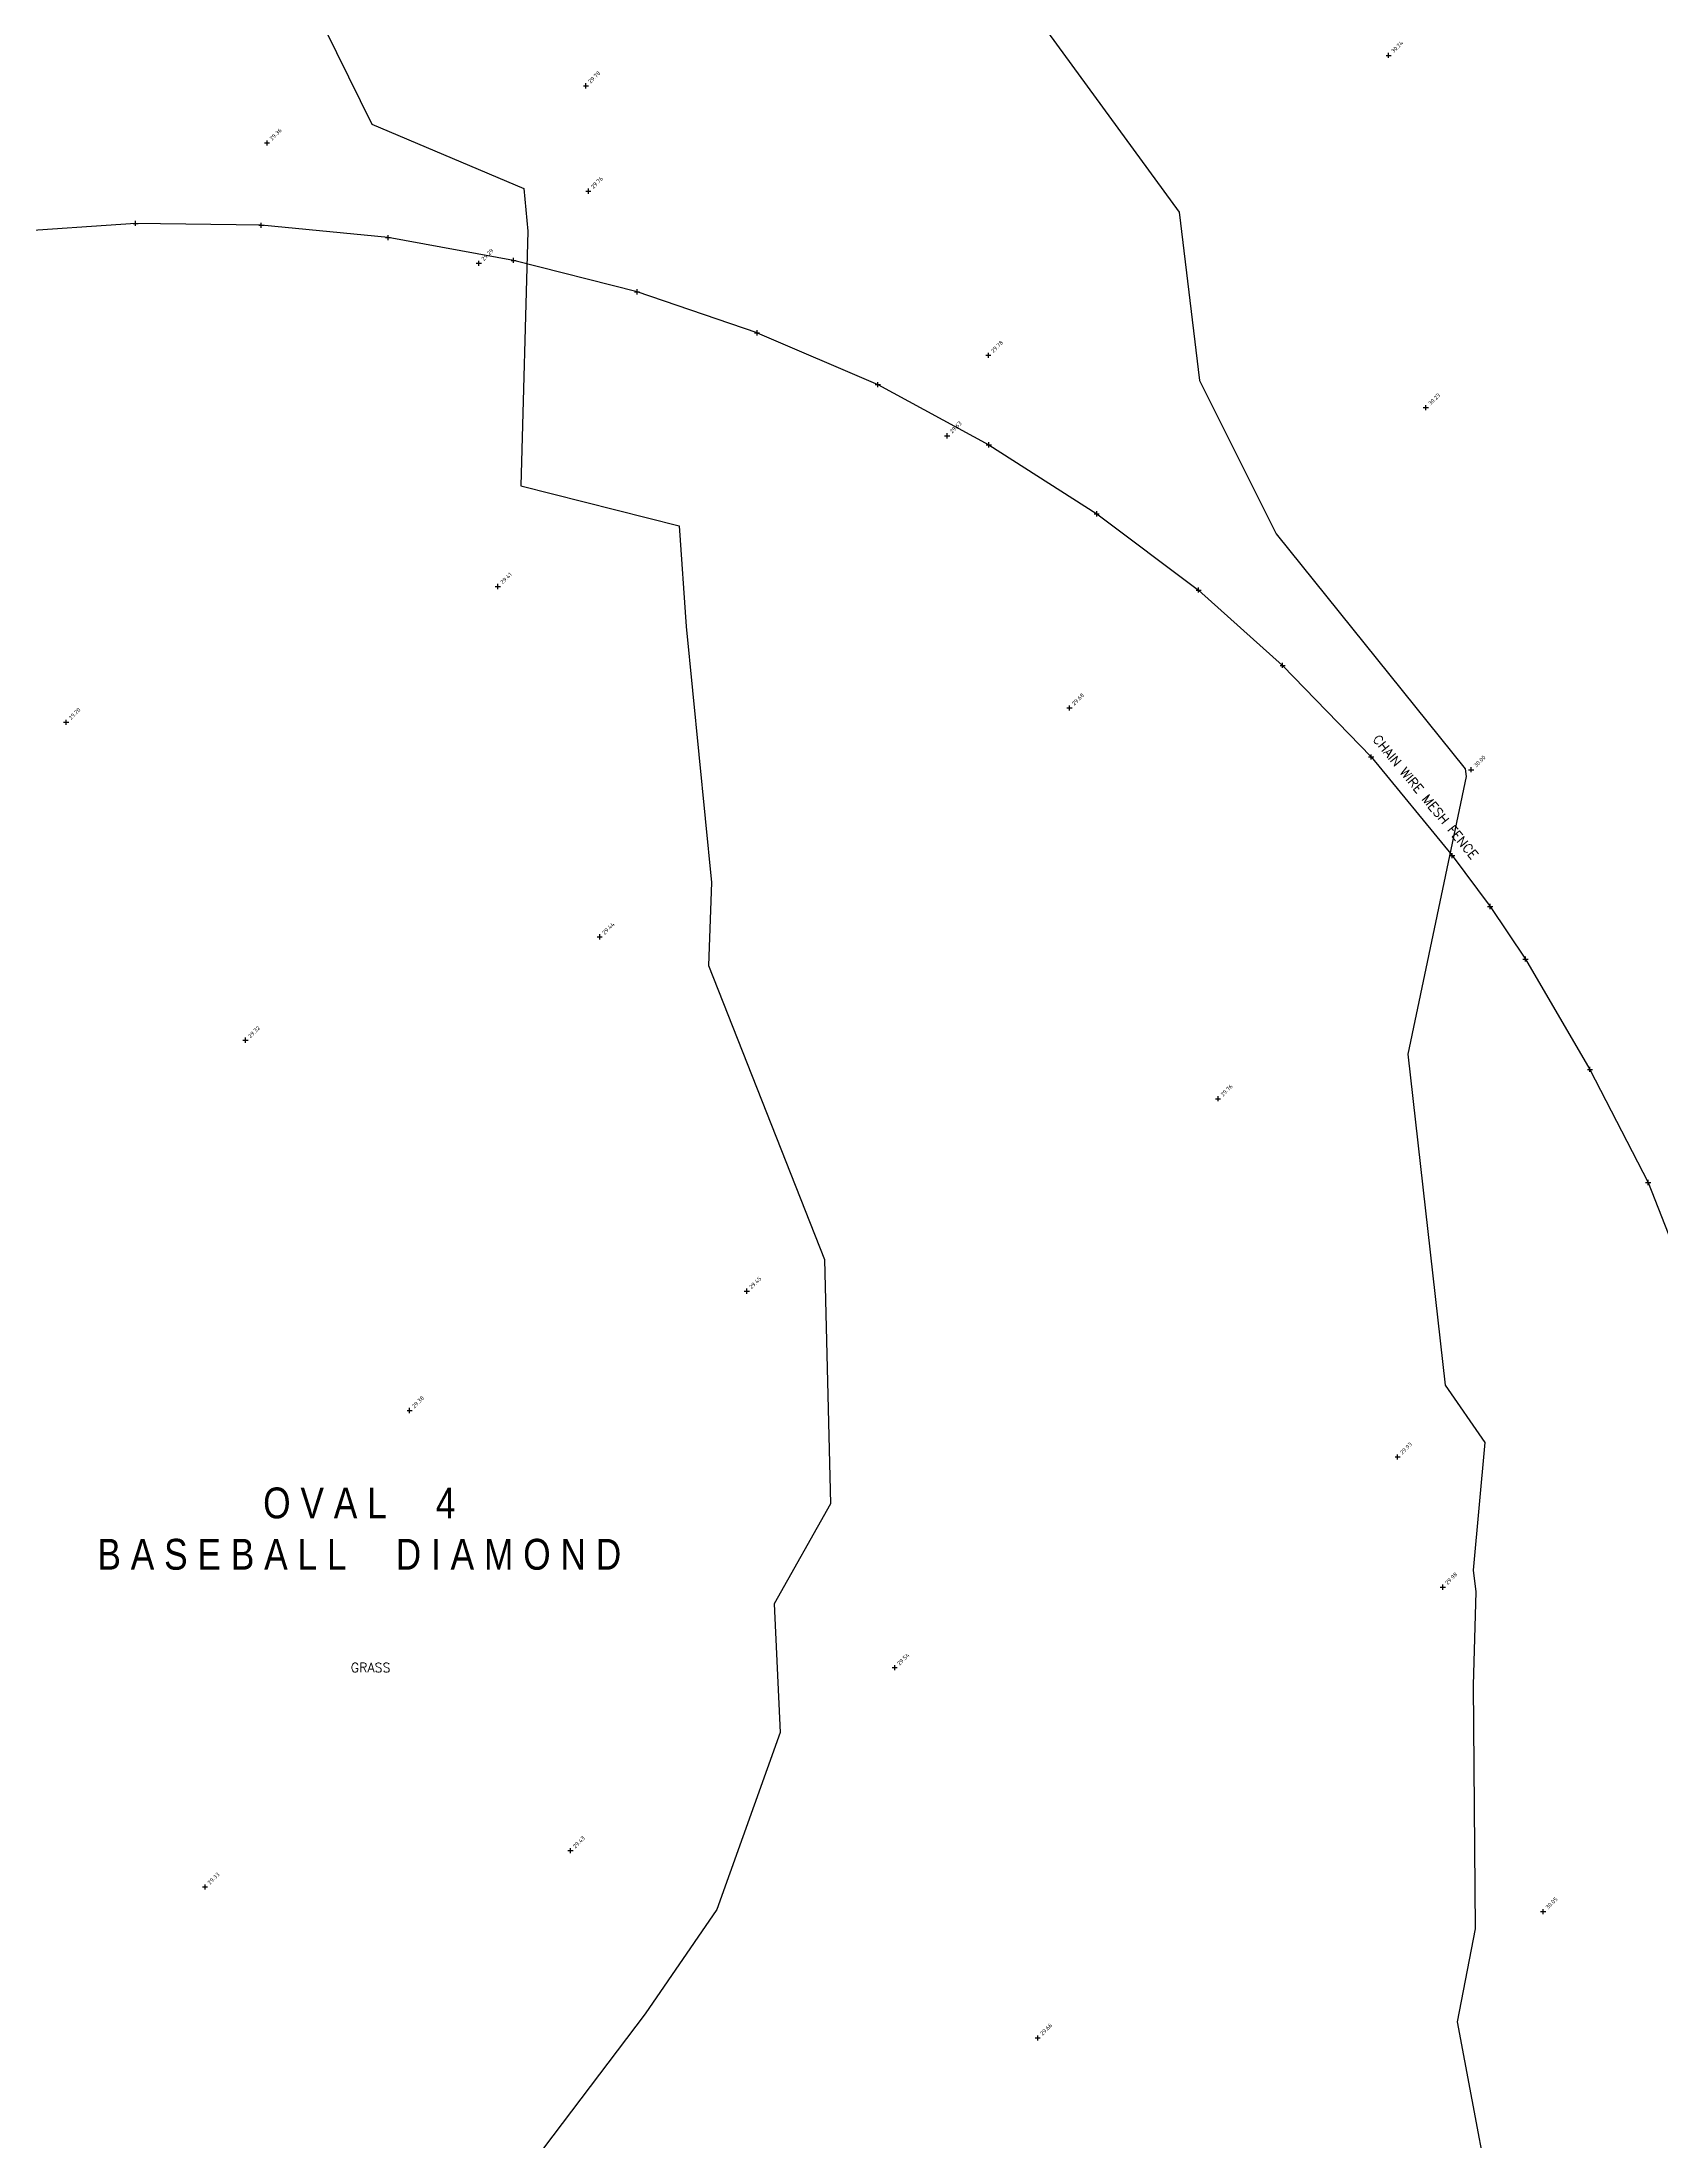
# Model space of a CAD drawing. Header units: metres. Extents: x 245957 to 247358, y 7418632 to 7419642.
# Drawn here: x 246514.7 to 246593.6, y 7418787.6 to 7418889.8 of the extents above; entities that cross this region are included whole.
import ezdxf
from ezdxf.enums import TextEntityAlignment as Align

# ---------------------------------------------------------------- set-up
doc = ezdxf.new("R2010")
doc.units = ezdxf.units.M
for name, color, linetype in [('-TEXT', 7, 'Continuous'), ('104_EXISTING_SURFACE-L', 35, 'Continuous'), ('104_EXISTING_SURFACE-S', 35, 'Continuous'), ('903_FENCE', 24, 'FENCELINE'), ('903_FENCE-S', 24, 'Continuous'), ('Surface_Contours_Major', 4, 'Continuous'), ('Surface_Contours_Minor', 253, 'Continuous')]:
    doc.layers.add(name, color=color, linetype=linetype)
doc.styles.add('BOLD', font='ARIALN.TTF')
doc.styles.add('ISO2.5', font='isocp.shx', dxfattribs={"height": 2.5})
doc.styles.get("Standard").update_dxf_attribs({"font": 'SIMPLEX.shx'})
doc.linetypes.add('FENCELINE', pattern='A,0.5,-0.2,["/",Standard,S=0.1,R=0,X=0,Y=-0.05],-0.25', length=0.95)

# ---------------------------------------------------------------- blocks, each defined once
blk = doc.blocks.new('CROSS')
at = {"color": 0, "linetype": 'Continuous'}
for p, q in [((-0.5, 0), (0.5, 0)), ((0, -0.5), (0, 0.5))]:
    blk.add_line(p, q, dxfattribs=at)
blk = doc.blocks.new('G')
at = {"layer": '-TEXT'}
blk.add_text('GRASS', height=0.45, dxfattribs=at).set_placement((0.02, -0.24), align=Align.CENTER)

msp = doc.modelspace()

# ---------------------------------------------------------------- linework, layer by layer
at = {"layer": '903_FENCE', "ltscale": 20}
for p, q in [((246519.28, 7418880.98), (246513.09, 7418880.55)), ((246525.4, 7418880.89), (246519.28, 7418880.98)), ((246531.57, 7418880.29), (246525.4, 7418880.89)), ((246537.68, 7418879.18), (246531.57, 7418880.29)), ((246543.69, 7418877.65), (246537.68, 7418879.18)), ((246549.53, 7418875.65), (246543.69, 7418877.65)), ((246549.53, 7418875.65), (246555.41, 7418873.13)), ((246555.41, 7418873.13), (246560.81, 7418870.2)), ((246560.81, 7418870.2), (246566.06, 7418866.84)), ((246566.06, 7418866.84), (246571.02, 7418863.13)), ((246571.02, 7418863.13), (246575.11, 7418859.46)), ((246575.11, 7418859.46), (246579.42, 7418855)), ((246579.42, 7418855), (246583.37, 7418850.2)), ((246583.37, 7418850.2), (246585.21, 7418847.72)), ((246585.21, 7418847.72), (246586.93, 7418845.16)), ((246586.93, 7418845.16), (246590.07, 7418839.79)), ((246590.07, 7418839.79), (246592.9, 7418834.28)), ((246592.9, 7418834.28), (246595.17, 7418828.48))]:
    msp.add_line(p, q, dxfattribs=at)
at = {"layer": 'Surface_Contours_Major', "elevation": 30}
msp.add_lwpolyline([(246562.62, 7418891.76), (246570.07, 7418881.52), (246571.07, 7418873.33), (246574.79, 7418865.87), (246583.99, 7418854.42), (246584.04, 7418854.05), (246581.21, 7418840.53), (246583.03, 7418824.41), (246584.95, 7418821.63), (246584.39, 7418815.4), (246584.52, 7418814.35), (246584.39, 7418809.8), (246584.48, 7418797.95), (246583.61, 7418793.41), (246585.8, 7418781.76)], dxfattribs=at)
at = {"layer": 'Surface_Contours_Minor', "elevation": 29.5}
msp.add_lwpolyline([(246525.64, 7418896.27), (246530.78, 7418885.82), (246538.18, 7418882.68), (246538.37, 7418880.6), (246538.04, 7418868.21), (246545.74, 7418866.26), (246546.08, 7418861.35), (246547.32, 7418848.89), (246547.16, 7418844.85), (246552.82, 7418830.53), (246553.1, 7418818.63), (246550.37, 7418813.77), (246550.65, 7418807.5), (246547.57, 7418798.89), (246544.09, 7418793.8), (246536.01, 7418783.12)], dxfattribs=at)

# ---------------------------------------------------------------- block references
at = {"layer": '-TEXT'}
msp.add_blockref('G', (246530.7, 7418810.68), dxfattribs=at)
at = {"layer": '104_EXISTING_SURFACE-S', "xscale": 0.25, "yscale": 0.25, "zscale": 0.25}
for p in [(246580.27, 7418889.16), (246541.2, 7418887.68), (246525.68, 7418884.9), (246541.32, 7418882.55), (246535.99, 7418879.04), (246560.79, 7418874.56), (246582.08, 7418872.01), (246558.78, 7418870.64), (246536.91, 7418863.3), (246515.9, 7418856.69), (246564.74, 7418857.39), (246584.29, 7418854.38), (246541.87, 7418846.24), (246524.63, 7418841.21), (246571.97, 7418838.36), (246549.03, 7418828.99), (246532.62, 7418823.18), (246580.71, 7418820.92), (246582.91, 7418814.58), (246556.23, 7418810.66), (246540.45, 7418801.75), (246522.66, 7418799.98), (246587.79, 7418798.78), (246563.19, 7418792.63)]:
    msp.add_blockref('CROSS', p, dxfattribs=at)
at = {"layer": '903_FENCE-S', "xscale": 0.25, "yscale": 0.25, "zscale": 0.25}
for p in [(246519.28, 7418880.98), (246525.4, 7418880.89), (246531.57, 7418880.29), (246537.68, 7418879.18), (246543.69, 7418877.65), (246549.53, 7418875.65), (246555.41, 7418873.13), (246560.81, 7418870.2), (246566.06, 7418866.84), (246571.02, 7418863.13), (246575.11, 7418859.46), (246579.42, 7418855), (246583.37, 7418850.2), (246585.21, 7418847.72), (246586.93, 7418845.16), (246590.07, 7418839.79), (246592.9, 7418834.28)]:
    msp.add_blockref('CROSS', p, dxfattribs=at)

# ---------------------------------------------------------------- texts
at = {"layer": '-TEXT'}
msp.add_text('CHAIN WIRE MESH FENCE', height=0.45, rotation=309.5442, dxfattribs=at).set_placement((246581.89, 7418852.91), align=Align.CENTER)
at = {"layer": '-TEXT', "style": 'BOLD'}
for s, p in [('O V A L     4', (246530.17, 7418817.93)), ('B A S E B A L L     D I A M O N D', (246530.17, 7418815.43))]:
    msp.add_text(s, height=1.5, dxfattribs=at).set_placement(p, align=Align.CENTER)
at = {"layer": '104_EXISTING_SURFACE-L', "style": 'ISO2.5'}
for s, p in [('30.24', (246580.44, 7418889.33)), ('29.78', (246541.36, 7418887.85)), ('29.36', (246525.85, 7418885.07)), ('29.76', (246541.49, 7418882.72)), ('29.29', (246536.16, 7418879.21)), ('29.78', (246560.96, 7418874.73)), ('30.23', (246582.25, 7418872.18)), ('29.63', (246558.95, 7418870.81)), ('29.41', (246537.08, 7418863.47)), ('29.68', (246564.9, 7418857.56)), ('29.20', (246516.07, 7418856.86)), ('30.00', (246584.46, 7418854.55)), ('29.44', (246542.04, 7418846.4)), ('29.32', (246524.8, 7418841.37)), ('29.76', (246572.14, 7418838.52)), ('29.45', (246549.19, 7418829.15)), ('29.38', (246532.78, 7418823.34)), ('29.93', (246580.87, 7418821.09)), ('29.98', (246583.07, 7418814.75)), ('29.54', (246556.4, 7418810.82)), ('29.43', (246540.61, 7418801.91)), ('29.33', (246522.83, 7418800.15)), ('30.05', (246587.96, 7418798.95)), ('29.66', (246563.35, 7418792.8))]:
    msp.add_text(s, height=0.2, rotation=45, dxfattribs=at).set_placement(p, align=Align.MIDDLE_LEFT)

doc.saveas('drawing.dxf')
